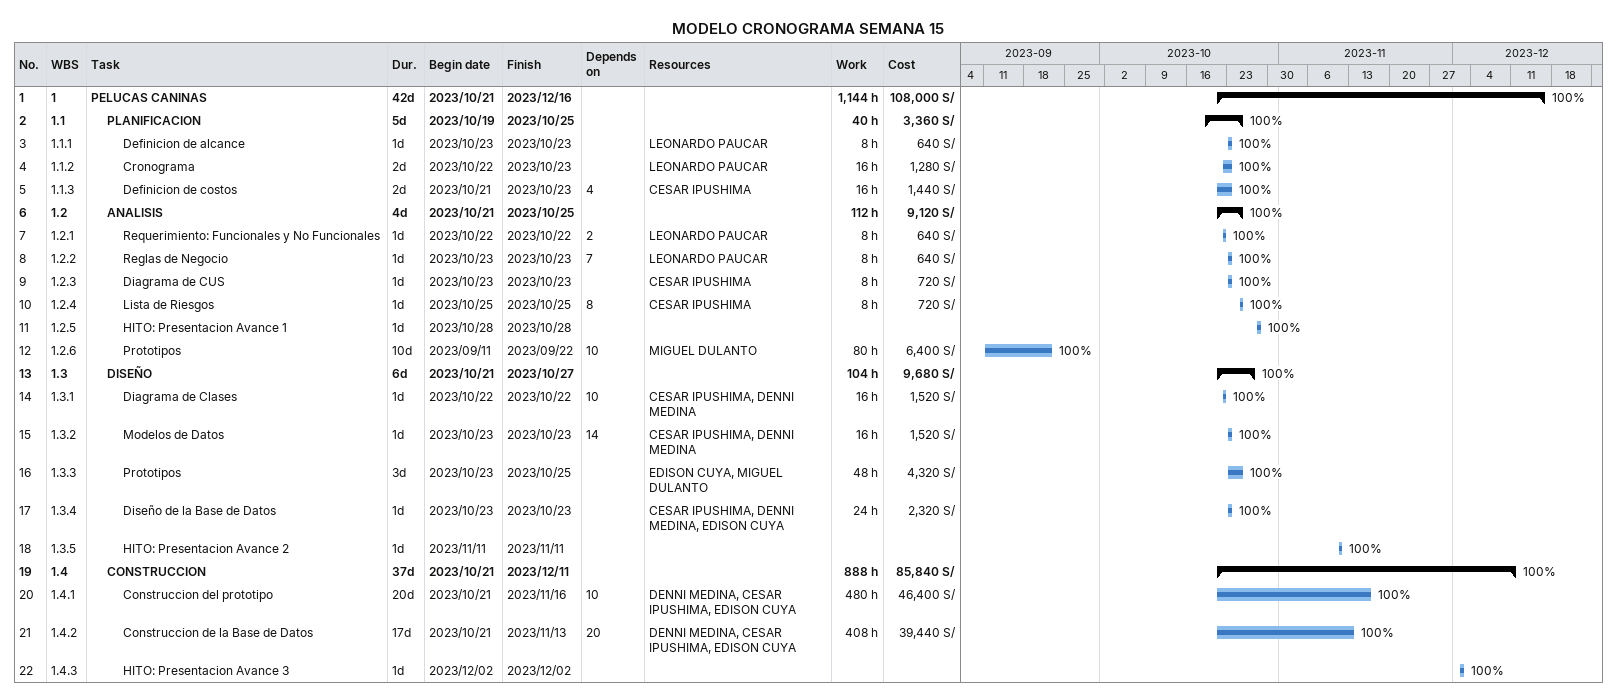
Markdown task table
MODELO CRONOGRAMA SEMANA 15

| ID | WBS | Task | Duration | Start | Finish | Predecessors | Resources | % complete | Work (h) | Cost (S/) |
|---|---|---|---|---|---|---|---|---|---|---|
| 1 | 1 | **PELUCAS CANINAS** | 42d | 2023-10-21 | 2023-12-16 |  |  | 100 | 1144 | 108000 |
| 2 | 1.1 | **PLANIFICACION** | 5d | 2023-10-19 | 2023-10-25 |  |  | 100 | 40 | 3360 |
| 3 | 1.1.1 | Definicion de alcance | 1d | 2023-10-23 | 2023-10-23 |  | LEONARDO PAUCAR | 100 | 8 | 640 |
| 4 | 1.1.2 | Cronograma | 2d | 2023-10-22 | 2023-10-23 |  | LEONARDO PAUCAR | 100 | 16 | 1280 |
| 5 | 1.1.3 | Definicion de costos | 2d | 2023-10-21 | 2023-10-23 | 4 | CESAR IPUSHIMA | 100 | 16 | 1440 |
| 6 | 1.2 | **ANALISIS** | 4d | 2023-10-21 | 2023-10-25 |  |  | 100 | 112 | 9120 |
| 7 | 1.2.1 | Requerimiento: Funcionales y No Funcionales | 1d | 2023-10-22 | 2023-10-22 | 2 | LEONARDO PAUCAR | 100 | 8 | 640 |
| 8 | 1.2.2 | Reglas de Negocio | 1d | 2023-10-23 | 2023-10-23 | 7 | LEONARDO PAUCAR | 100 | 8 | 640 |
| 9 | 1.2.3 | Diagrama de CUS | 1d | 2023-10-23 | 2023-10-23 |  | CESAR IPUSHIMA | 100 | 8 | 720 |
| 10 | 1.2.4 | Lista de Riesgos | 1d | 2023-10-25 | 2023-10-25 | 8 | CESAR IPUSHIMA | 100 | 8 | 720 |
| 11 | 1.2.5 | HITO: Presentacion Avance 1 | 1d | 2023-10-28 | 2023-10-28 |  |  | 100 |  |  |
| 12 | 1.2.6 | Prototipos | 10d | 2023-09-11 | 2023-09-22 | 10 | MIGUEL DULANTO | 100 | 80 | 6400 |
| 13 | 1.3 | **DISEÑO** | 6d | 2023-10-21 | 2023-10-27 |  |  | 100 | 104 | 9680 |
| 14 | 1.3.1 | Diagrama de Clases | 1d | 2023-10-22 | 2023-10-22 | 10 | CESAR IPUSHIMA, DENNI MEDINA | 100 | 16 | 1520 |
| 15 | 1.3.2 | Modelos de Datos | 1d | 2023-10-23 | 2023-10-23 | 14 | CESAR IPUSHIMA, DENNI MEDINA | 100 | 16 | 1520 |
| 16 | 1.3.3 | Prototipos | 3d | 2023-10-23 | 2023-10-25 |  | EDISON CUYA, MIGUEL DULANTO | 100 | 48 | 4320 |
| 17 | 1.3.4 | Diseño de la Base de Datos | 1d | 2023-10-23 | 2023-10-23 |  | CESAR IPUSHIMA, DENNI MEDINA, EDISON CUYA | 100 | 24 | 2320 |
| 18 | 1.3.5 | HITO: Presentacion Avance 2 | 1d | 2023-11-11 | 2023-11-11 |  |  | 100 |  |  |
| 19 | 1.4 | **CONSTRUCCION** | 37d | 2023-10-21 | 2023-12-11 |  |  | 100 | 888 | 85840 |
| 20 | 1.4.1 | Construccion del prototipo | 20d | 2023-10-21 | 2023-11-16 | 10 | DENNI MEDINA, CESAR IPUSHIMA, EDISON CUYA | 100 | 480 | 46400 |
| 21 | 1.4.2 | Construccion de la Base de Datos | 17d | 2023-10-21 | 2023-11-13 | 20 | DENNI MEDINA, CESAR IPUSHIMA, EDISON CUYA | 100 | 408 | 39440 |
| 22 | 1.4.3 | HITO: Presentacion Avance 3 | 1d | 2023-12-02 | 2023-12-02 |  |  | 100 |  |  |
